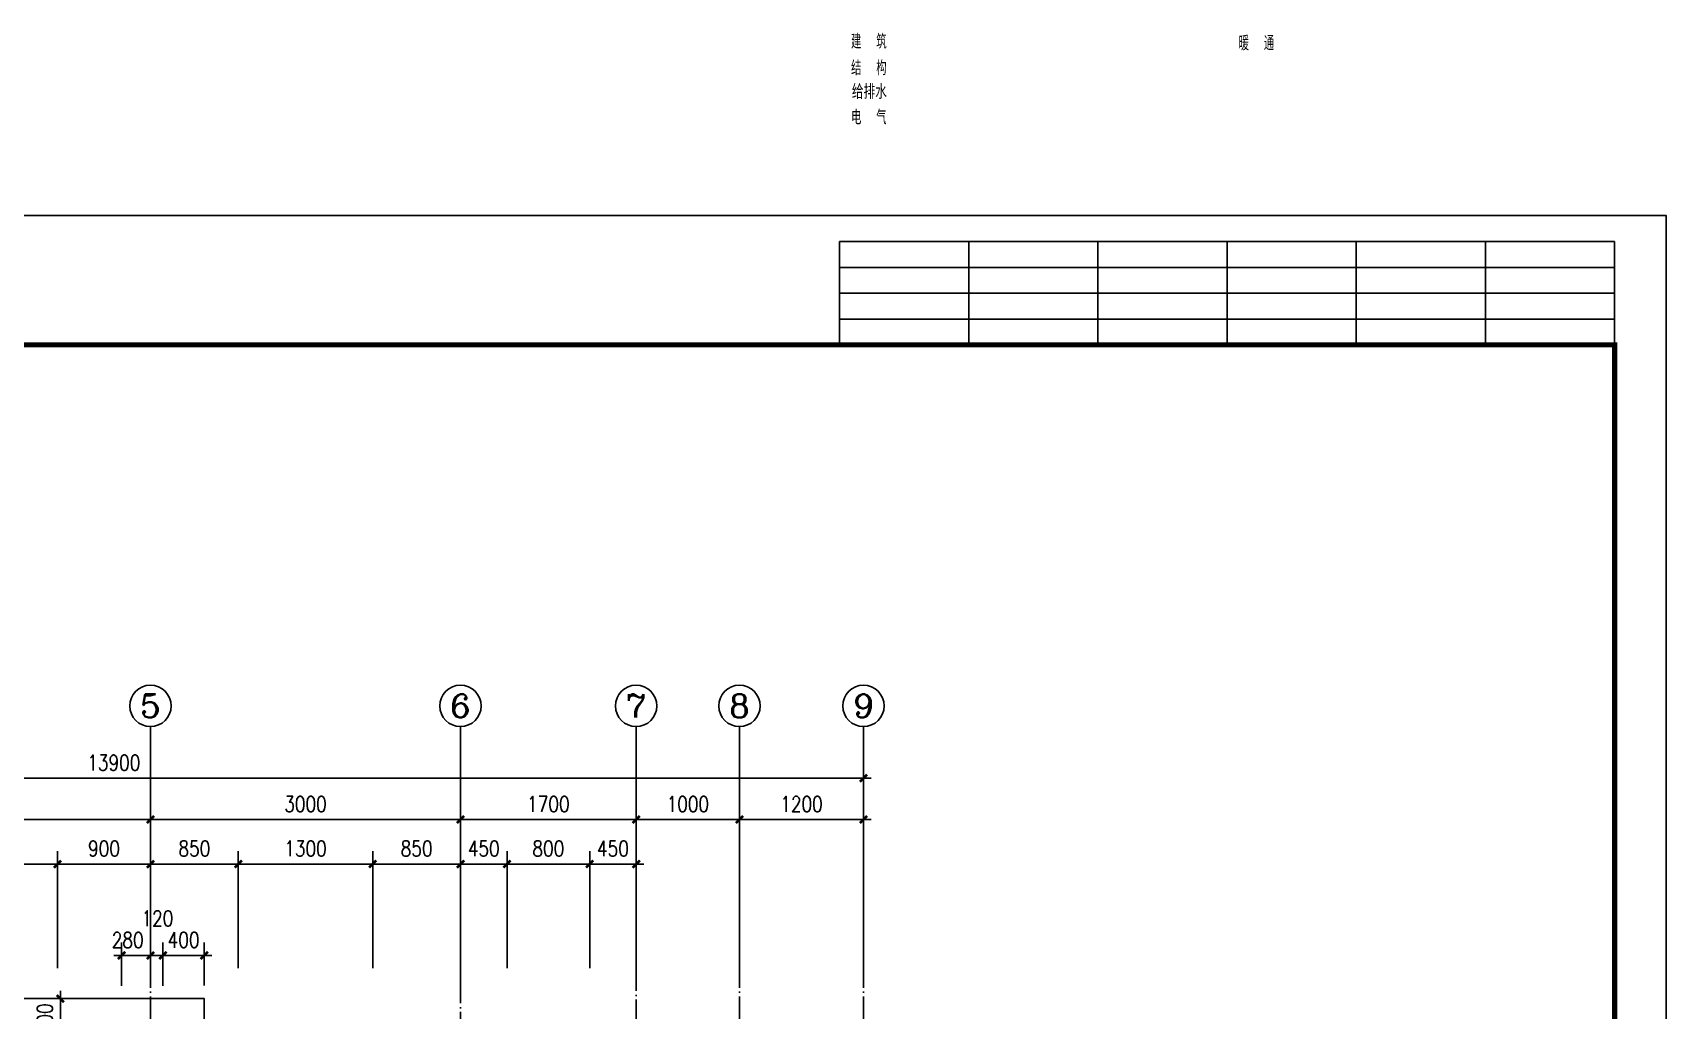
# Model space of a CAD drawing. Extents: x 12400 to 217743, y 90685 to 209848.
# Drawn here: x 90519 to 106328, y 125060 to 134520 of the extents above; entities that cross this region are included whole.
import ezdxf
from ezdxf.enums import TextEntityAlignment as Align

# ---------------------------------------------------------------- set-up
doc = ezdxf.new("R2010")
doc.units = 0
doc.header["$LTSCALE"] = 200
doc.linetypes.add('DOTE', pattern=[2.42, 2, -0.2, 0.02, -0.2])
doc.layers.get('0').update_dxf_attribs({"linetype": 'CONTINUOUS'})
doc.layers.get('DEFPOINTS').update_dxf_attribs({"linetype": 'CONTINUOUS'})
for name, color, linetype in [('8', 8, 'CONTINUOUS'), ('AXIS', 3, 'CONTINUOUS'), ('AXIS_TEXT', 7, 'CONTINUOUS'), ('DOTE', 1, 'DOTE'), ('PUB_DIM', 3, 'CONTINUOUS'), ('PUB_TITLE', 143, 'CONTINUOUS')]:
    doc.layers.add(name, color=color, linetype=linetype)
doc.styles.add('$', font='romans.shx', dxfattribs={"width": 0.7, "bigfont": 'china.shx'})
doc.styles.add('COMPLEX', font='COMPLEX')
doc.styles.add('DIM_FONT', font='SIMPLEX', dxfattribs={"width": 0.8})
doc.dimstyles.new('AXIS50', dxfattribs={"dimscale": 0.5, "dimtxt": 300, "dimasz": 1, "dimexe": 250, "dimexo": 300, "dimgap": 150, "dimtad": 1, "dimdec": 0, "dimzin": 0, "dimdsep": 46, "dimtxsty": 'DIM_FONT', "dimblk": '_DIMX', "dimblk1": 'DOTSMALL', "dimblk2": 'DOTSMALL', "dimcen": 2.5, "dimse1": 1, "dimse2": 1, "dimclrt": 7, "dimadec": 0, "dimazin": 0, "dimtfac": 1, "dimtdec": 0, "dimtix": 1, "dimtmove": 2, "dimatfit": 3, "dimldrblk": '_DIMX', "dimfxl": 0, "dimtolj": 1, "dimtzin": 0, "dimarcsym": 0})
doc.dimstyles.new('DIMA50', dxfattribs={"dimscale": 0.5, "dimtxt": 300, "dimasz": 1, "dimexe": 250, "dimexo": 300, "dimgap": 150, "dimtad": 1, "dimdec": 0, "dimzin": 0, "dimdsep": 46, "dimtxsty": 'DIM_FONT', "dimblk": '_DIMX', "dimblk1": 'DOTSMALL', "dimblk2": 'DOTSMALL', "dimcen": 2.5, "dimse1": 1, "dimclrt": 7, "dimadec": 0, "dimazin": 0, "dimtfac": 1, "dimtdec": 0, "dimtix": 1, "dimtmove": 2, "dimatfit": 3, "dimldrblk": '_DIMX', "dimfxl": 0, "dimtolj": 1, "dimtzin": 0, "dimarcsym": 0})
doc.dimstyles.new('DIMB50', dxfattribs={"dimscale": 0.5, "dimtxt": 300, "dimasz": 1, "dimexe": 250, "dimexo": 300, "dimgap": 150, "dimtad": 1, "dimdec": 0, "dimzin": 0, "dimdsep": 46, "dimtxsty": 'DIM_FONT', "dimblk": '_DIMX', "dimblk1": 'DOTSMALL', "dimblk2": 'DOTSMALL', "dimcen": 2.5, "dimse2": 1, "dimclrt": 7, "dimadec": 0, "dimazin": 0, "dimtfac": 1, "dimtdec": 0, "dimtix": 1, "dimtmove": 2, "dimatfit": 3, "dimldrblk": '_DIMX', "dimfxl": 0, "dimtolj": 1, "dimtzin": 0, "dimarcsym": 0})
doc.dimstyles.new('DIMN50', dxfattribs={"dimscale": 0.5, "dimtxt": 300, "dimasz": 1, "dimexe": 250, "dimexo": 300, "dimgap": 150, "dimtad": 1, "dimdec": 0, "dimzin": 0, "dimdsep": 46, "dimtxsty": 'DIM_FONT', "dimblk": '_DIMX', "dimblk1": 'DOTSMALL', "dimblk2": 'DOTSMALL', "dimcen": 2.5, "dimclrt": 7, "dimadec": 0, "dimazin": 0, "dimtfac": 1, "dimtdec": 0, "dimtix": 1, "dimtmove": 2, "dimatfit": 3, "dimldrblk": '_DIMX', "dimfxl": 0, "dimtolj": 1, "dimtzin": 0, "dimarcsym": 0})

# ---------------------------------------------------------------- blocks, each defined once
blk = doc.blocks.new('_AXISO')
blk.add_circle((0, 0), 0.5)
at = {"layer": 'AXIS_TEXT', "style": 'COMPLEX', "width": 1.041667}
blk.add_attdef('A', text='', height=0.56, dxfattribs=at).set_placement((-0.25, -0.28), (0.25, -0.28), align=Align.FIT)
blk = doc.blocks.new('_DIMX')
blk.add_line((-150, 0), (150, 0))
at = {"const_width": 50}
blk.add_lwpolyline([(-70, -70), (70, 70)], dxfattribs=at)
blk = doc.blocks.new('*D1386')
at = {"layer": 'AXIS', "color": 0, "lineweight": -2}
blk.add_line((98558, 126906), (97359, 126906), dxfattribs=at)
at = {"layer": 'DEFPOINTS', "color": 0}
for p in [(97359, 126906), (97359, 125313), (98559, 125313)]:
    blk.add_point(p, dxfattribs=at)
at = {"layer": 'AXIS', "color": 0, "lineweight": -2, "xscale": 0.5, "yscale": 0.5, "zscale": 0.5, "rotation": 180}
blk.add_blockref('_DIMX', (97359, 126906), dxfattribs=at)
at = {"layer": 'AXIS', "color": 0, "lineweight": -2, "xscale": 0.5, "yscale": 0.5, "zscale": 0.5}
blk.add_blockref('_DIMX', (98559, 126906), dxfattribs=at)
at = {"layer": 'AXIS', "color": 7, "insert": (97959, 127056), "char_height": 150, "attachment_point": 5, "style": 'DIM_FONT'}
blk.add_mtext('\\A1;1200', dxfattribs=at)
blk = doc.blocks.new('_DOTSMALL')
at = {"color": 0, "linetype": 'ByBlock', "const_width": 0.5}
blk.add_lwpolyline([(-0.0625, 0, 1), (0.0625, 0, 1)], format="xyb", close=True, dxfattribs=at)
blk = doc.blocks.new('*D1387')
at = {"layer": 'AXIS', "color": 0, "lineweight": -2}
blk.add_line((97358, 126906), (96359, 126906), dxfattribs=at)
at = {"layer": 'DEFPOINTS', "color": 0}
for p in [(96359, 126906), (96359, 125313), (97359, 125313)]:
    blk.add_point(p, dxfattribs=at)
at = {"layer": 'AXIS', "color": 0, "lineweight": -2, "xscale": 0.5, "yscale": 0.5, "zscale": 0.5, "rotation": 180}
blk.add_blockref('_DIMX', (96359, 126906), dxfattribs=at)
at = {"layer": 'AXIS', "color": 0, "lineweight": -2, "xscale": 0.5, "yscale": 0.5, "zscale": 0.5}
blk.add_blockref('_DIMX', (97359, 126906), dxfattribs=at)
at = {"layer": 'AXIS', "color": 7, "insert": (96859, 127056), "char_height": 150, "attachment_point": 5, "style": 'DIM_FONT'}
blk.add_mtext('\\A1;1000', dxfattribs=at)
blk = doc.blocks.new('*D1388')
at = {"layer": 'AXIS', "color": 0, "lineweight": -2}
blk.add_line((96358, 126906), (94659, 126906), dxfattribs=at)
at = {"layer": 'DEFPOINTS', "color": 0}
for p in [(94659, 126906), (94659, 125313), (96359, 125313)]:
    blk.add_point(p, dxfattribs=at)
at = {"layer": 'AXIS', "color": 0, "lineweight": -2, "xscale": 0.5, "yscale": 0.5, "zscale": 0.5, "rotation": 180}
blk.add_blockref('_DIMX', (94659, 126906), dxfattribs=at)
at = {"layer": 'AXIS', "color": 0, "lineweight": -2, "xscale": 0.5, "yscale": 0.5, "zscale": 0.5}
blk.add_blockref('_DIMX', (96359, 126906), dxfattribs=at)
at = {"layer": 'AXIS', "color": 7, "insert": (95509, 127056), "char_height": 150, "attachment_point": 5, "style": 'DIM_FONT'}
blk.add_mtext('\\A1;1700', dxfattribs=at)
blk = doc.blocks.new('*D1389')
at = {"layer": 'AXIS', "color": 0, "lineweight": -2}
blk.add_line((94658, 126906), (91659, 126906), dxfattribs=at)
at = {"layer": 'DEFPOINTS', "color": 0}
for p in [(91659, 126906), (91659, 125313), (94659, 125313)]:
    blk.add_point(p, dxfattribs=at)
at = {"layer": 'AXIS', "color": 0, "lineweight": -2, "xscale": 0.5, "yscale": 0.5, "zscale": 0.5, "rotation": 180}
blk.add_blockref('_DIMX', (91659, 126906), dxfattribs=at)
at = {"layer": 'AXIS', "color": 0, "lineweight": -2, "xscale": 0.5, "yscale": 0.5, "zscale": 0.5}
blk.add_blockref('_DIMX', (94659, 126906), dxfattribs=at)
at = {"layer": 'AXIS', "color": 7, "insert": (93159, 127056), "char_height": 150, "attachment_point": 5, "style": 'DIM_FONT'}
blk.add_mtext('\\A1;3000', dxfattribs=at)
blk = doc.blocks.new('*D1390')
at = {"layer": 'AXIS', "color": 0, "lineweight": -2}
for p, q in [((88059, 125463), (88059, 127031)), ((91658, 126906), (88059, 126906))]:
    blk.add_line(p, q, dxfattribs=at)
at = {"layer": 'DEFPOINTS', "color": 0}
for p in [(88059, 126906), (88059, 125313), (91659, 125313)]:
    blk.add_point(p, dxfattribs=at)
at = {"layer": 'AXIS', "color": 0, "lineweight": -2, "xscale": 0.5, "yscale": 0.5, "zscale": 0.5, "rotation": 180}
blk.add_blockref('_DIMX', (88059, 126906), dxfattribs=at)
at = {"layer": 'AXIS', "color": 0, "lineweight": -2, "xscale": 0.5, "yscale": 0.5, "zscale": 0.5}
blk.add_blockref('_DIMX', (91659, 126906), dxfattribs=at)
at = {"layer": 'AXIS', "color": 7, "insert": (89859, 127056), "char_height": 150, "attachment_point": 5, "style": 'DIM_FONT'}
blk.add_mtext('\\A1;3600', dxfattribs=at)
blk = doc.blocks.new('*D1392')
at = {"layer": 'AXIS', "color": 0, "lineweight": -2}
blk.add_line((98558, 127306), (84659, 127306), dxfattribs=at)
at = {"layer": 'DEFPOINTS', "color": 0}
for p in [(84659, 127306), (84659, 125313), (98559, 125313)]:
    blk.add_point(p, dxfattribs=at)
at = {"layer": 'AXIS', "color": 0, "lineweight": -2, "xscale": 0.5, "yscale": 0.5, "zscale": 0.5, "rotation": 180}
blk.add_blockref('_DIMX', (84659, 127306), dxfattribs=at)
at = {"layer": 'AXIS', "color": 0, "lineweight": -2, "xscale": 0.5, "yscale": 0.5, "zscale": 0.5}
blk.add_blockref('_DIMX', (98559, 127306), dxfattribs=at)
at = {"layer": 'AXIS', "color": 7, "insert": (91304, 127456), "char_height": 150, "attachment_point": 5, "style": 'DIM_FONT'}
blk.add_mtext('\\A1;13900', dxfattribs=at)
blk = doc.blocks.new('*D1558')
at = {"layer": 'AXIS', "color": 0, "lineweight": -2}
for p, q in [((88959, 125467), (88959, 126600)), ((88960, 126475), (90758, 126475)), ((90759, 125467), (90759, 126600))]:
    blk.add_line(p, q, dxfattribs=at)
at = {"layer": 'DEFPOINTS', "color": 0}
for p in [(90759, 126475), (88959, 125317), (90759, 125317)]:
    blk.add_point(p, dxfattribs=at)
at = {"layer": 'AXIS', "color": 0, "lineweight": -2, "xscale": 0.5, "yscale": 0.5, "zscale": 0.5, "rotation": 180}
blk.add_blockref('_DIMX', (88959, 126475), dxfattribs=at)
at = {"layer": 'AXIS', "color": 0, "lineweight": -2, "xscale": 0.5, "yscale": 0.5, "zscale": 0.5}
blk.add_blockref('_DIMX', (90759, 126475), dxfattribs=at)
at = {"layer": 'AXIS', "color": 7, "insert": (89859, 126625), "char_height": 150, "attachment_point": 5, "style": 'DIM_FONT'}
blk.add_mtext('\\A1;1799', dxfattribs=at)
blk = doc.blocks.new('*D1559')
at = {"layer": 'AXIS', "color": 0, "lineweight": -2}
for p, q in [((91659, 125467), (91659, 126600)), ((91659, 126475), (92508, 126475)), ((92509, 125467), (92509, 126600))]:
    blk.add_line(p, q, dxfattribs=at)
at = {"layer": 'DEFPOINTS', "color": 0}
for p in [(92509, 126475), (91659, 125317), (92509, 125317)]:
    blk.add_point(p, dxfattribs=at)
at = {"layer": 'AXIS', "color": 0, "lineweight": -2, "xscale": 0.5, "yscale": 0.5, "zscale": 0.5, "rotation": 180}
blk.add_blockref('_DIMX', (91659, 126475), dxfattribs=at)
at = {"layer": 'AXIS', "color": 0, "lineweight": -2, "xscale": 0.5, "yscale": 0.5, "zscale": 0.5}
blk.add_blockref('_DIMX', (92509, 126475), dxfattribs=at)
at = {"layer": 'AXIS', "color": 7, "insert": (92084, 126625), "char_height": 150, "attachment_point": 5, "style": 'DIM_FONT'}
blk.add_mtext('\\A1;850', dxfattribs=at)
blk = doc.blocks.new('*D1560')
at = {"layer": 'AXIS', "color": 0, "lineweight": -2}
for p, q in [((92509, 125467), (92509, 126600)), ((92509, 126475), (93808, 126475)), ((93809, 125467), (93809, 126600))]:
    blk.add_line(p, q, dxfattribs=at)
at = {"layer": 'DEFPOINTS', "color": 0}
for p in [(93809, 126475), (92509, 125317), (93809, 125317)]:
    blk.add_point(p, dxfattribs=at)
at = {"layer": 'AXIS', "color": 0, "lineweight": -2, "xscale": 0.5, "yscale": 0.5, "zscale": 0.5, "rotation": 180}
blk.add_blockref('_DIMX', (92509, 126475), dxfattribs=at)
at = {"layer": 'AXIS', "color": 0, "lineweight": -2, "xscale": 0.5, "yscale": 0.5, "zscale": 0.5}
blk.add_blockref('_DIMX', (93809, 126475), dxfattribs=at)
at = {"layer": 'AXIS', "color": 7, "insert": (93159, 126625), "char_height": 150, "attachment_point": 5, "style": 'DIM_FONT'}
blk.add_mtext('\\A1;1300', dxfattribs=at)
blk = doc.blocks.new('*D1561')
at = {"layer": 'AXIS', "color": 0, "lineweight": -2}
for p, q in [((93809, 125467), (93809, 126600)), ((93809, 126475), (94658, 126475)), ((94659, 125467), (94659, 126600))]:
    blk.add_line(p, q, dxfattribs=at)
at = {"layer": 'DEFPOINTS', "color": 0}
for p in [(94659, 126475), (93809, 125317), (94659, 125317)]:
    blk.add_point(p, dxfattribs=at)
at = {"layer": 'AXIS', "color": 0, "lineweight": -2, "xscale": 0.5, "yscale": 0.5, "zscale": 0.5, "rotation": 180}
blk.add_blockref('_DIMX', (93809, 126475), dxfattribs=at)
at = {"layer": 'AXIS', "color": 0, "lineweight": -2, "xscale": 0.5, "yscale": 0.5, "zscale": 0.5}
blk.add_blockref('_DIMX', (94659, 126475), dxfattribs=at)
at = {"layer": 'AXIS', "color": 7, "insert": (94234, 126625), "char_height": 150, "attachment_point": 5, "style": 'DIM_FONT'}
blk.add_mtext('\\A1;850', dxfattribs=at)
blk = doc.blocks.new('*D1562')
at = {"layer": 'AXIS', "color": 0, "lineweight": -2}
for p, q in [((94658, 126475), (94658, 126475)), ((94659, 125467), (94659, 126600)), ((94659, 126475), (95109, 126475)), ((95109, 125467), (95109, 126600)), ((95109, 126475), (95110, 126475))]:
    blk.add_line(p, q, dxfattribs=at)
at = {"layer": 'DEFPOINTS', "color": 0}
for p in [(95109, 126475), (94659, 125317), (95109, 125317)]:
    blk.add_point(p, dxfattribs=at)
at = {"layer": 'AXIS', "color": 0, "lineweight": -2, "xscale": 0.5, "yscale": 0.5, "zscale": 0.5}
blk.add_blockref('_DIMX', (94659, 126475), dxfattribs=at)
at = {"layer": 'AXIS', "color": 0, "lineweight": -2, "xscale": 0.5, "yscale": 0.5, "zscale": 0.5, "rotation": 180}
blk.add_blockref('_DIMX', (95109, 126475), dxfattribs=at)
at = {"layer": 'AXIS', "color": 7, "insert": (94884, 126625), "char_height": 150, "attachment_point": 5, "style": 'DIM_FONT'}
blk.add_mtext('\\A1;450', dxfattribs=at)
blk = doc.blocks.new('*D1563')
at = {"layer": 'AXIS', "color": 0, "lineweight": -2}
for p, q in [((95109, 125467), (95109, 126600)), ((95109, 126475), (95908, 126475)), ((95909, 125467), (95909, 126600))]:
    blk.add_line(p, q, dxfattribs=at)
at = {"layer": 'DEFPOINTS', "color": 0}
for p in [(95909, 126475), (95109, 125317), (95909, 125317)]:
    blk.add_point(p, dxfattribs=at)
at = {"layer": 'AXIS', "color": 0, "lineweight": -2, "xscale": 0.5, "yscale": 0.5, "zscale": 0.5, "rotation": 180}
blk.add_blockref('_DIMX', (95109, 126475), dxfattribs=at)
at = {"layer": 'AXIS', "color": 0, "lineweight": -2, "xscale": 0.5, "yscale": 0.5, "zscale": 0.5}
blk.add_blockref('_DIMX', (95909, 126475), dxfattribs=at)
at = {"layer": 'AXIS', "color": 7, "insert": (95509, 126625), "char_height": 150, "attachment_point": 5, "style": 'DIM_FONT'}
blk.add_mtext('\\A1;800', dxfattribs=at)
blk = doc.blocks.new('*D1564')
at = {"layer": 'AXIS', "color": 0, "lineweight": -2}
for p, q in [((95908, 126475), (95908, 126475)), ((95909, 125467), (95909, 126600)), ((95909, 126475), (96359, 126475)), ((96359, 125467), (96359, 126600)), ((96359, 126475), (96360, 126475))]:
    blk.add_line(p, q, dxfattribs=at)
at = {"layer": 'DEFPOINTS', "color": 0}
for p in [(96359, 126475), (95909, 125317), (96359, 125317)]:
    blk.add_point(p, dxfattribs=at)
at = {"layer": 'AXIS', "color": 0, "lineweight": -2, "xscale": 0.5, "yscale": 0.5, "zscale": 0.5}
blk.add_blockref('_DIMX', (95909, 126475), dxfattribs=at)
at = {"layer": 'AXIS', "color": 0, "lineweight": -2, "xscale": 0.5, "yscale": 0.5, "zscale": 0.5, "rotation": 180}
blk.add_blockref('_DIMX', (96359, 126475), dxfattribs=at)
at = {"layer": 'AXIS', "color": 7, "insert": (96134, 126625), "char_height": 150, "attachment_point": 5, "style": 'DIM_FONT'}
blk.add_mtext('\\A1;450', dxfattribs=at)
blk = doc.blocks.new('*D1565')
at = {"layer": 'AXIS', "color": 0, "lineweight": -2}
for p, q in [((90759, 125467), (90759, 126600)), ((90759, 126475), (91658, 126475)), ((91659, 125467), (91659, 126600))]:
    blk.add_line(p, q, dxfattribs=at)
at = {"layer": 'DEFPOINTS', "color": 0}
for p in [(91659, 126475), (90759, 125317), (91659, 125317)]:
    blk.add_point(p, dxfattribs=at)
at = {"layer": 'AXIS', "color": 0, "lineweight": -2, "xscale": 0.5, "yscale": 0.5, "zscale": 0.5, "rotation": 180}
blk.add_blockref('_DIMX', (90759, 126475), dxfattribs=at)
at = {"layer": 'AXIS', "color": 0, "lineweight": -2, "xscale": 0.5, "yscale": 0.5, "zscale": 0.5}
blk.add_blockref('_DIMX', (91659, 126475), dxfattribs=at)
at = {"layer": 'AXIS', "color": 7, "insert": (91209, 126625), "char_height": 150, "attachment_point": 5, "style": 'DIM_FONT'}
blk.add_mtext('\\A1;900', dxfattribs=at)
blk = doc.blocks.new('*D1947')
at = {"layer": 'DEFPOINTS', "color": 0}
for p in [(90787, 125173), (91228, 125173), (91232, 124773)]:
    blk.add_point(p, dxfattribs=at)
at = {"layer": 'PUB_DIM', "color": 0, "lineweight": -2}
for p, q in [((91078, 125173), (90662, 125173)), ((90787, 125173), (90787, 125174)), ((90787, 124773), (90787, 125173)), ((91082, 124773), (90662, 124773)), ((90787, 124772), (90787, 124772))]:
    blk.add_line(p, q, dxfattribs=at)
at = {"layer": 'PUB_DIM', "color": 0, "lineweight": -2, "xscale": 0.5, "yscale": 0.5, "zscale": 0.5}
for p, rotation in [((90787, 125173), 270), ((90787, 124773), 90)]:
    blk.add_blockref('_DIMX', p, dxfattribs=dict(at, rotation=rotation))
at = {"layer": 'PUB_DIM', "color": 7, "insert": (90637, 124973), "char_height": 150, "attachment_point": 5, "rotation": 90, "style": 'DIM_FONT'}
blk.add_mtext('\\A1;400', dxfattribs=at)
blk = doc.blocks.new('*D1949')
at = {"layer": 'DEFPOINTS', "color": 0}
for p in [(91659, 125591), (91659, 125147), (91779, 125147)]:
    blk.add_point(p, dxfattribs=at)
at = {"layer": 'PUB_DIM', "color": 0, "lineweight": -2}
for p, q in [((91779, 125297), (91779, 125716)), ((91658, 125591), (91658, 125591)), ((91779, 125591), (91659, 125591)), ((91779, 125591), (91780, 125591))]:
    blk.add_line(p, q, dxfattribs=at)
at = {"layer": 'PUB_DIM', "color": 0, "lineweight": -2, "xscale": 0.5, "yscale": 0.5, "zscale": 0.5}
blk.add_blockref('_DIMX', (91659, 125591), dxfattribs=at)
at = {"layer": 'PUB_DIM', "color": 0, "lineweight": -2, "xscale": 0.5, "yscale": 0.5, "zscale": 0.5, "rotation": 180}
blk.add_blockref('_DIMX', (91779, 125591), dxfattribs=at)
at = {"layer": 'PUB_DIM', "color": 7, "insert": (91726, 125949), "char_height": 150, "attachment_point": 5, "style": 'DIM_FONT'}
blk.add_mtext('\\A1;120', dxfattribs=at)
blk = doc.blocks.new('*D1950')
at = {"layer": 'DEFPOINTS', "color": 0}
for p in [(92179, 125591), (91779, 125147), (92179, 125151)]:
    blk.add_point(p, dxfattribs=at)
at = {"layer": 'PUB_DIM', "color": 0, "lineweight": -2}
for p, q in [((91779, 125297), (91779, 125716)), ((92179, 125301), (92179, 125716)), ((91778, 125591), (91778, 125591)), ((91779, 125591), (92179, 125591)), ((92179, 125591), (92180, 125591))]:
    blk.add_line(p, q, dxfattribs=at)
at = {"layer": 'PUB_DIM', "color": 0, "lineweight": -2, "xscale": 0.5, "yscale": 0.5, "zscale": 0.5}
blk.add_blockref('_DIMX', (91779, 125591), dxfattribs=at)
at = {"layer": 'PUB_DIM', "color": 0, "lineweight": -2, "xscale": 0.5, "yscale": 0.5, "zscale": 0.5, "rotation": 180}
blk.add_blockref('_DIMX', (92179, 125591), dxfattribs=at)
at = {"layer": 'PUB_DIM', "color": 7, "insert": (91979, 125741), "char_height": 150, "attachment_point": 5, "style": 'DIM_FONT'}
blk.add_mtext('\\A1;400', dxfattribs=at)
blk = doc.blocks.new('*D1951')
at = {"layer": 'DEFPOINTS', "color": 0}
for p in [(91379, 125591), (91379, 125147), (91659, 125147)]:
    blk.add_point(p, dxfattribs=at)
at = {"layer": 'PUB_DIM', "color": 0, "lineweight": -2}
for p, q in [((91379, 125297), (91379, 125716)), ((91658, 125591), (91379, 125591))]:
    blk.add_line(p, q, dxfattribs=at)
at = {"layer": 'PUB_DIM', "color": 0, "lineweight": -2, "xscale": 0.5, "yscale": 0.5, "zscale": 0.5, "rotation": 180}
blk.add_blockref('_DIMX', (91379, 125591), dxfattribs=at)
at = {"layer": 'PUB_DIM', "color": 0, "lineweight": -2, "xscale": 0.5, "yscale": 0.5, "zscale": 0.5}
blk.add_blockref('_DIMX', (91659, 125591), dxfattribs=at)
at = {"layer": 'PUB_DIM', "color": 7, "insert": (91438, 125740), "char_height": 150, "attachment_point": 5, "style": 'DIM_FONT'}
blk.add_mtext('\\A1;280', dxfattribs=at)

msp = doc.modelspace()

# ---------------------------------------------------------------- linework, layer by layer
at = {"layer": '8'}
msp.add_lwpolyline([(92178.568, 123692.868), (92178.568, 125172.868), (85138.568, 125172.868), (85138.568, 113552.868), (85538.568, 113552.868)], dxfattribs=at)
at = {"layer": 'AXIS'}
for p, q in [((91658.568, 127805.688), (91658.568, 125313.388)), ((94658.568, 127805.688), (94658.568, 125313.388)), ((96358.568, 127805.688), (96358.568, 125313.388)), ((97358.568, 127805.688), (97358.568, 125313.388)), ((98558.568, 127805.688), (98558.568, 125313.388))]:
    msp.add_line(p, q, dxfattribs=at)
at = {"layer": 'DOTE'}
for p, q in [((91658.568, 103498.924), (91658.568, 125313.388)), ((94658.568, 110608.393), (94658.568, 125313.388)), ((96358.568, 114600.393), (96358.568, 125313.388)), ((97358.568, 103498.924), (97358.568, 125313.388)), ((98558.568, 103498.924), (98558.568, 125313.388))]:
    msp.add_line(p, q, dxfattribs=at)
at = {"layer": 'PUB_TITLE'}
for p, q in [((105828.085, 132499.54), (98328.085, 132499.54)), ((98328.085, 132499.54), (98328.085, 131499.54)), ((99578.085, 132499.54), (99578.085, 131499.54)), ((100828.085, 132499.54), (100828.085, 131499.54)), ((102078.085, 131499.54), (102078.085, 132499.54)), ((103328.085, 132499.54), (103328.085, 131499.54)), ((104578.085, 132499.54), (104578.085, 131499.54)), ((105828.085, 132499.54), (105828.085, 131499.54)), ((105828.085, 132249.54), (98328.085, 132249.54)), ((105828.085, 131999.54), (98328.085, 131999.54)), ((105828.085, 131749.54), (98328.085, 131749.54)), ((105828.085, 131499.54), (98328.085, 131499.54))]:
    msp.add_line(p, q, dxfattribs=at)
msp.add_lwpolyline([(76628.085, 90699.54), (76628.085, 132749.54), (106328.085, 132749.54), (106328.085, 90699.54)], close=True, dxfattribs=at)
at = {"layer": 'PUB_TITLE', "const_width": 50}
msp.add_lwpolyline([(77128.085, 91199.54), (105828.085, 91199.54), (105828.085, 131499.54), (77128.085, 131499.54)], close=True, dxfattribs=at)

# ---------------------------------------------------------------- block references
at = {"layer": 'AXIS'}
ref = msp.add_blockref('_AXISO', (91658.568, 128005.688), dxfattribs=dict(at, xscale=400, yscale=400, zscale=400))
ref.add_attrib('A', '5', dxfattribs={"layer": 'AXIS_TEXT', "height": 224, "style": 'COMPLEX', "width": 1.339286}).set_placement((91558.568, 127893.688), (91758.568, 127893.688), align=Align.FIT)
ref = msp.add_blockref('_AXISO', (94658.568, 128005.688), dxfattribs=dict(at, xscale=400, yscale=400, zscale=400))
ref.add_attrib('A', '6', dxfattribs={"layer": 'AXIS_TEXT', "height": 224, "style": 'COMPLEX', "width": 1.339286}).set_placement((94558.568, 127893.688), (94758.568, 127893.688), align=Align.FIT)
ref = msp.add_blockref('_AXISO', (96358.568, 128005.688), dxfattribs=dict(at, xscale=400, yscale=400, zscale=400))
ref.add_attrib('A', '7', dxfattribs={"layer": 'AXIS_TEXT', "height": 224, "style": 'COMPLEX', "width": 1.339286}).set_placement((96258.568, 127893.688), (96458.568, 127893.688), align=Align.FIT)
ref = msp.add_blockref('_AXISO', (97358.568, 128005.688), dxfattribs=dict(at, xscale=400, yscale=400, zscale=400))
ref.add_attrib('A', '8', dxfattribs={"layer": 'AXIS_TEXT', "height": 224, "style": 'COMPLEX', "width": 1.339286}).set_placement((97258.568, 127893.688), (97458.568, 127893.688), align=Align.FIT)
ref = msp.add_blockref('_AXISO', (98558.568, 128005.688), dxfattribs=dict(at, xscale=400, yscale=400, zscale=400))
ref.add_attrib('A', '9', dxfattribs={"layer": 'AXIS_TEXT', "height": 224, "style": 'COMPLEX', "width": 1.339286}).set_placement((98458.568, 127893.688), (98658.568, 127893.688), align=Align.FIT)

# ---------------------------------------------------------------- texts
at = {"layer": 'PUB_TITLE', "style": '$'}
for s, width, p in [('建  筑', 0.75, (98438.59, 134364.941)), ('暖  通', 0.75, (102189.29, 134349.235)), ('结  构', 0.75, (98438.59, 134108.88)), ('给排水', 0.85, (98446.507, 133879.07)), ('电  气', 0.75, (98438.59, 133631.883))]:
    msp.add_text(s, height=140, dxfattribs=dict(at, width=width)).set_placement(p)

# ---------------------------------------------------------------- dimensions: what is measured, and where the dimension line sits
at = {"layer": 'AXIS'}
dim = msp.add_linear_dim(base=(84658.568, 127305.688), p1=(98558.568, 125313.388), p2=(84658.568, 125313.388), angle=180, dimstyle='AXIS50', dxfattribs=at)
dim.commit()
dim.dimension.update_dxf_attribs({"geometry": '*D1392', "text_midpoint": (91304.176, 127455.688), "dimtype": 161})
for base, p1, p2, dimstyle, picture, middle in [((88058.568, 126905.688), (91658.568, 125313.388), (88058.568, 125313.388), 'DIMA50', '*D1390', (89858.568, 127055.688)), ((91658.568, 126905.688), (94658.568, 125313.388), (91658.568, 125313.388), 'AXIS50', '*D1389', (93158.568, 127055.688)), ((94658.568, 126905.688), (96358.568, 125313.388), (94658.568, 125313.388), 'AXIS50', '*D1388', (95508.568, 127055.688)), ((96358.568, 126905.688), (97358.568, 125313.388), (96358.568, 125313.388), 'AXIS50', '*D1387', (96858.568, 127055.688))]:
    dim = msp.add_linear_dim(base=base, p1=p1, p2=p2, dimstyle=dimstyle, dxfattribs=at)
    dim.commit()
    dim.dimension.update_dxf_attribs({"geometry": picture, "text_midpoint": middle})
for p1, p2, distance, dimstyle, picture, middle in [((98558.568, 125313.388), (97358.568, 125313.388), -1592.3, 'AXIS50', '*D1386', (97958.568, 127055.688)), ((88959.073, 125317.447), (90758.568, 125317.447), 1157.968, 'DIMN50', '*D1558', (89858.821, 126625.415)), ((90758.568, 125317.447), (91658.573, 125317.447), 1157.968, 'DIMN50', '*D1565', (91208.571, 126625.415)), ((91658.573, 125317.447), (92508.573, 125317.447), 1157.968, 'DIMN50', '*D1559', (92083.573, 126625.415)), ((92508.573, 125317.447), (93808.573, 125317.447), 1157.968, 'DIMN50', '*D1560', (93158.573, 126625.415)), ((93808.573, 125317.447), (94658.573, 125317.447), 1157.968, 'DIMN50', '*D1561', (94233.573, 126625.415)), ((94658.573, 125317.447), (95108.573, 125317.447), 1157.968, 'DIMN50', '*D1562', (94883.573, 126625.415)), ((95108.573, 125317.447), (95908.573, 125317.447), 1157.968, 'DIMN50', '*D1563', (95508.573, 126625.415)), ((95908.573, 125317.447), (96358.573, 125317.447), 1157.968, 'DIMN50', '*D1564', (96133.573, 126625.415))]:
    dim = msp.add_aligned_dim(p1=p1, p2=p2, distance=distance, dimstyle=dimstyle, dxfattribs=at)
    dim.commit()
    dim.dimension.update_dxf_attribs({"geometry": picture, "text_midpoint": middle})
at = {"layer": 'PUB_DIM'}
for base, p1, p2, dimstyle, picture, middle in [((91658.568, 125591.168), (91778.568, 125146.512), (91658.568, 125146.512), 'DIMB50', '*D1949', (91725.756, 125948.567)), ((91378.568, 125591.168), (91658.568, 125146.512), (91378.568, 125146.512), 'DIMA50', '*D1951', (91437.803, 125739.568))]:
    dim = msp.add_linear_dim(base=base, p1=p1, p2=p2, angle=0, dimstyle=dimstyle, dxfattribs=at)
    dim.commit()
    dim.dimension.update_dxf_attribs({"geometry": picture, "text_midpoint": middle, "dimtype": 160})
for base, p1, p2, angle, picture, middle in [((92178.568, 125591.168), (91778.568, 125146.512), (92178.568, 125150.637), 0, '*D1950', (91978.568, 125741.168)), ((90787.417, 125172.868), (91232.073, 124772.868), (91227.948, 125172.868), 90, '*D1947', (90637.417, 124972.868))]:
    dim = msp.add_linear_dim(base=base, p1=p1, p2=p2, angle=angle, dimstyle='DIMN50', dxfattribs=at)
    dim.commit()
    dim.dimension.update_dxf_attribs({"geometry": picture, "text_midpoint": middle})

doc.saveas('drawing.dxf')
